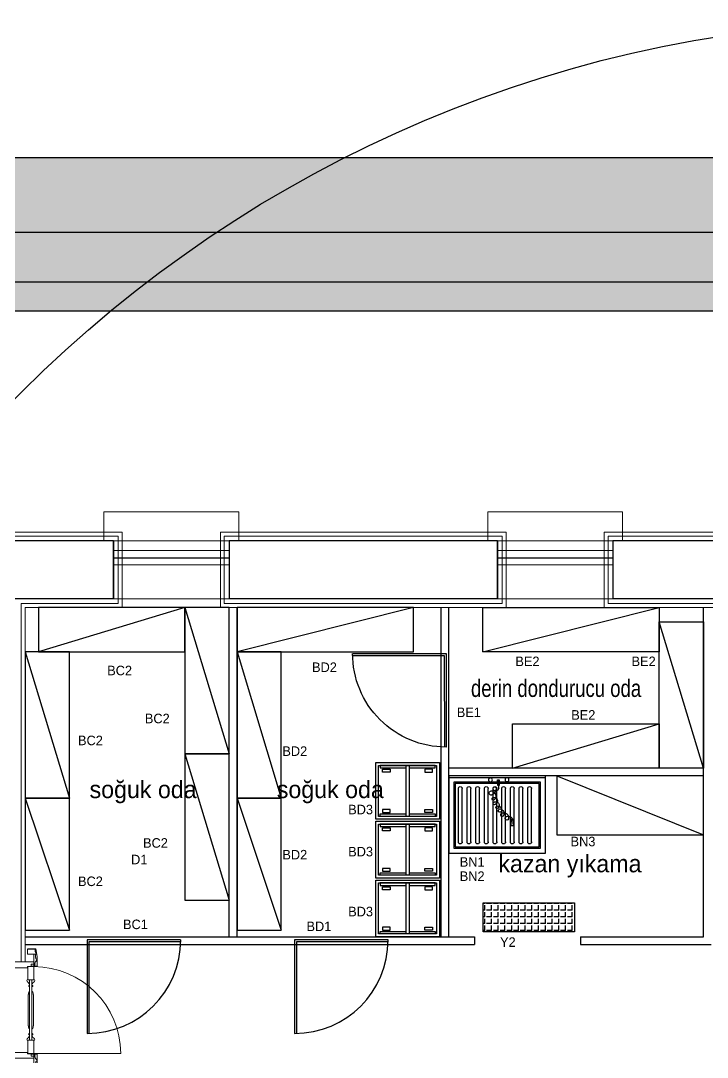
# Model space of a CAD drawing. Header units: millimetres. Extents: x 4346 to 24970, y -10214 to -5839.
# Drawn here: x 7959 to 8671, y -6915 to -5839 of the extents above; entities that cross this region are included whole.
import ezdxf

# ---------------------------------------------------------------- set-up
doc = ezdxf.new("R2010")
doc.units = ezdxf.units.MM
doc.layers.add('a_parke', color=35, linetype='Continuous', lineweight=0, transparency=0.2)
for name, color, linetype, lineweight in [('Duvar', 7, 'Continuous', 30), ('duvar mevcut', 55, 'Continuous', 30), ('QAPI_UST_KESIM', 1, 'Continuous', 5), ('WL - ALÇIPAN KAPLAMA', 30, 'Continuous', 15)]:
    doc.layers.add(name, color=color, linetype=linetype, lineweight=lineweight)
doc.layers.add('kapı ABD', color=55, linetype='Continuous')
doc.layers.add('S2000-002 Çizgi', color=1, linetype='Continuous')
doc.styles.add('TAKSİM', font='GOTHIC.TTF', dxfattribs={"height": 20})

# ---------------------------------------------------------------- blocks, each defined once
blk = doc.blocks.new('kapipervaz')
at = {"layer": 'QAPI_UST_KESIM'}
for p, q in [((76405.6, 185957.2), (76405.6, 185963.7)), ((76405.6, 185963.7), (76410.8, 185963.7)), ((76410.8, 185963.7), (76410.8, 185955.7)), ((76393.2, 185959.7), (76395.2, 185959.7)), ((76393.2, 185959.7), (76393.2, 185956.3)), ((76393.2, 185957.2), (76405.6, 185957.2)), ((76395.2, 185959.7), (76395.2, 185957.2)), ((76402.2, 185954.9), (76400.8, 185954.9)), ((76405.6, 185955.5), (76402.2, 185955.5)), ((76402.2, 185955.5), (76402.2, 185954.9)), ((76405.6, 185957.2), (76405.6, 185955.5)), ((76405.6, 185955.5), (76405.6, 185955.1)), ((76407, 185955.1), (76407.2, 185955.1))]:
    blk.add_line(p, q, dxfattribs=at)
for centre, radius, start, end in [((76393.3, 185956.3), 0.154, 164.5943, 245.8606), ((76393.7, 185953.6), 2.61, 60.471, 98.9376), ((76395.2, 185956), 0.275, 217.0222, 348.7051), ((76395.7, 185952.3), 3.62, 35.9499, 94.6026), ((76399.6, 185955.1), 1.15, 211.4655, 352.0444), ((76406.3, 185955.3), 0.766, 199.2135, 337.6241), ((76409, 185953), 2.73, 74.455, 132.3462), ((76410.3, 185955.8), 0.516, 194.6871, 347.1328)]:
    blk.add_arc(centre, radius, start, end, dxfattribs=at)
blk = doc.blocks.new('papuc1')
at = {"layer": 'QAPI_UST_KESIM'}
for p, q in [((76393.2, 185928.6), (76401.3, 185930.1)), ((76393.2, 185920), (76393.2, 185928.6)), ((76401.3, 185930.1), (76411.2, 185930.1)), ((76411.2, 185925.7), (76411.2, 185930.1))]:
    blk.add_line(p, q, dxfattribs=at)
blk = doc.blocks.new('k17')
at = {"layer": 'QAPI_UST_KESIM'}
for p, q in [((-6.1, 24.8), (-6.1, -31.4)), ((-1.8, 24.8), (0, 24.8)), ((0, 24.8), (0, -24.8)), ((89.6, 24.8), (87.8, 24.8)), ((87.8, 24.8), (87.8, -24.8)), ((93.9, 24.8), (93.9, -31.4)), ((-1.4, -24.8), (0, -24.8)), ((-1.2, -25.3), (-1.2, -31.4)), ((-1.2, -31.3), (-1.2, -25.3)), ((12.6, -25.3), (-1.2, -25.3)), ((12.6, -31.3), (-1.2, -31.3)), ((12.6, -28.3), (12.6, -25.3)), ((75.2, -27), (12.6, -27)), ((12.6, -28.2), (12.6, -31.3)), ((75.2, -29.5), (12.6, -29.5)), ((14.9, -25.1), (14.6, -25.1)), ((14.9, -31.4), (14.6, -31.4)), ((16.5, -27), (16.5, -26.4)), ((16.5, -29.5), (16.5, -30.1)), ((27.6, -25.8), (27.6, -25.5)), ((27.6, -25.5), (54.5, -25.5)), ((27.6, -30.7), (27.6, -31)), ((27.6, -31), (54.5, -31)), ((60.1, -25.5), (54.5, -25.5)), ((60.1, -31), (54.5, -31)), ((60.1, -25.8), (60.1, -25.5)), ((60.1, -30.7), (60.1, -31)), ((71.3, -27), (71.3, -26.4)), ((71.3, -29.5), (71.3, -30.1)), ((72.9, -25.1), (73.2, -25.1)), ((72.9, -31.4), (73.2, -31.4)), ((75.2, -25.3), (89, -25.3)), ((75.2, -28.3), (75.2, -25.3)), ((75.2, -28.2), (75.2, -31.3)), ((75.2, -31.3), (89, -31.3)), ((89.2, -24.8), (87.8, -24.8)), ((89, -25.3), (89, -31.4))]:
    blk.add_line(p, q, dxfattribs=at)
for points in [[(-1.8, -31.3), (-1.4, -31.3), (-1.4, -24.8)], [(-1.2, -31.4), (-1.2, -121.6)], [(89.2, -24.8), (89.2, -31.3), (89.6, -31.3)]]:
    blk.add_lwpolyline(points, dxfattribs=at)
for points in [[(18, -27), (18, -26.5), (18.3, -26.5, -1), (19.3, -26.5), (19.5, -26.5), (19.5, -27)], [(18, -29.5), (18, -30), (18.3, -30, 1), (19.3, -30), (19.5, -30), (19.5, -29.5)], [(68.3, -27.1), (68.3, -26.6), (68.5, -26.6, -1), (69.5, -26.6), (69.8, -26.6), (69.8, -27.1)], [(68.3, -29.5), (68.3, -30), (68.5, -30, 1), (69.5, -30), (69.8, -30), (69.8, -29.5)]]:
    blk.add_lwpolyline(points, format="xyb", dxfattribs=at)
for centre, radius, start, end in [((-1.2, -31.4), 90.2, 270, 0), ((-1.2, -31.4), 90.2, 270, 0), ((13.4, -25.3), 1.2, 5.6023, 180.4803), ((13.4, -31.3), 1.2, 179.5197, 354.3977), ((16.8, -24.5), 2, 199.6761, 263.2827), ((16.8, -32.1), 2, 96.7173, 160.3239), ((26.3, -27.8), 1.92, 94.5143, 156.6514), ((26.3, -28.8), 1.92, 203.3486, 265.4857), ((27.1, -38.9), 13.1, 87.45, 94.1021), ((27.1, -17.6), 13.1, 265.8979, 272.55), ((60.7, -38.9), 13.1, 85.8979, 92.55), ((60.7, -17.6), 13.1, 267.45, 274.1021), ((61.5, -27.8), 1.92, 23.3486, 85.4857), ((61.5, -28.8), 1.92, 274.5143, 336.6514), ((71, -24.5), 2, 276.7173, 340.3239), ((71, -32.1), 2, 19.6761, 83.2827), ((74.4, -25.3), 1.2, 359.5197, 174.3977), ((74.4, -31.3), 1.2, 185.6023, 0.4803)]:
    blk.add_arc(centre, radius, start, end, dxfattribs=at)
for name, p in [('papuc1', (-76413, -185901.8)), ('kapipervaz', (-76303.6, -185988.5))]:
    blk.add_blockref(name, p, dxfattribs=at)
at = {"layer": 'QAPI_UST_KESIM', "rotation": 180}
for name, p in [('kapipervaz', (76391.4, 185981.9)), ('papuc1', (76500.8, 185895.2))]:
    blk.add_blockref(name, p, dxfattribs=at)
at = {"layer": 'QAPI_UST_KESIM', "extrusion": (0, 0, -1), "zscale": -1}
for name, p in [('papuc1', (-76500.8, -185901.8)), ('kapipervaz', (-76391.4, -185988.5))]:
    blk.add_blockref(name, p, dxfattribs=at)
at = {"layer": 'QAPI_UST_KESIM', "extrusion": (0, 0, -1), "zscale": -1, "rotation": 180}
for name, p in [('kapipervaz', (76303.6, 185981.9)), ('papuc1', (76413, 185895.2))]:
    blk.add_blockref(name, p, dxfattribs=at)
blk = doc.blocks.new('rtys')
at = {"layer": 'kapı ABD', "color": 7}
for points in [[(98141.2, 44240.5), (98136.5, 44143.6)], [(98143.1, 44240.4), (98138.6, 44145.4), (98233.6, 44140.8)], [(98136.5, 44143.6), (98233.5, 44138.9)]]:
    blk.add_lwpolyline(points, dxfattribs=at)
blk.add_arc((98136.5, 44143.6), 97.1, 357.2494, 87.2494, dxfattribs=at)
blk = doc.blocks.new('A$C7A461B3E')
at = {"layer": 'S2000-002 Çizgi'}
for points in [[(0, 0), (59, 0), (59, 66), (0, 66)], [(3, 3), (56, 3), (56, 63), (3, 63)], [(7, 59), (7, 51), (10.1, 51), (10.1, 59)], [(52, 59), (52, 51), (48.9, 51), (48.9, 59)], [(3, 31.5), (56, 31.5), (56, 34.5), (3, 34.5)], [(7, 7), (7, 15), (10.1, 15), (10.1, 7)], [(52, 7), (52, 15), (48.9, 15), (48.9, 7)]]:
    blk.add_lwpolyline(points, close=True, dxfattribs=at)
for points in [[(5.6, 31.5), (5.6, 4.4), (3, 4.4), (3, 61.4), (5.6, 61.4), (5.6, 34.5)], [(53.4, 31.5), (53.4, 4.4), (56, 4.4), (56, 61.4), (53.4, 61.4), (53.4, 34.5)]]:
    blk.add_lwpolyline(points, dxfattribs=at)
blk = doc.blocks.new('A$C7BE05278')
at = {"layer": 'S2000-002 Çizgi'}
h = blk.add_hatch(color=256, dxfattribs=at)
h.paths.add_polyline_path([(4.7, 9.9, -0.025454), (4.8, 10.4, 0.278063), (0.8, 7.5), (1.2, 7.3, -0.265675)])
h.paths.add_polyline_path([(5.4, 10.4, 0.028094), (4.8, 10.4, 0.025454), (4.7, 9.9, -0.030609), (5.2, 9.9, -0.027259)])
h.paths.add_polyline_path([(5.4, 10.4, 0.027259), (5.2, 9.9, -0.171751), (7.9, 9), (7.9, 9), (7.9, 9, -1.347305), (5.2, 7.1, -0.147228), (5.2, 9.9, 0.030609), (4.7, 9.9, 0.138731), (4.7, 7, 1.347306), (8.2, 9.4, 0.162476)])
h.paths.add_polyline_path([(12.5, 12.7), (12.7, 13.1, 0.483116), (4.8, 10.4, -0.028094), (5.4, 10.4, -0.470681)])
for p, q in [((14.4, 47.6), (14.3, 41.7)), ((14.4, 47.6), (14.3, 41.7)), ((16, 47.6), (14.4, 47.6)), ((16, 47.6), (14.4, 47.6)), ((15.1, 47.6), (15, 38.9)), ((15.9, 41.7), (16, 47.6)), ((15.9, 41.7), (16, 47.6)), ((14.3, 41.7), (15.9, 41.7)), ((14.3, 41.7), (15.9, 41.7)), ((0.5, 7.3), (0, 0)), ((0.5, 7.3), (0, 0)), ((0, 0), (1.9, 0)), ((1.5, 7.3), (0.5, 7.3)), ((1.5, 7.3), (0.5, 7.3)), ((1.9, 0), (1.5, 7.3)), ((1.9, 0), (1.5, 7.3))]:
    blk.add_line(p, q, dxfattribs=at)
for centre in [(6.3, 47.8), (23.5, 47.6)]:
    blk.add_circle(centre, 1.99, dxfattribs=at)
for centre, radius, start, end in [((17.8, 38.9), 2.86, 179.43, 359.43), ((19.1, 38.9), 1.6, 359.43, 179.43), ((25.1, 38.8), 7.64, 179.43, 242.0346), ((23.5, 30.9), 5.53, 105.7663, 225.7833), ((22.6, 34), 2.23, 242.0346, 105.7663), ((18.1, 21.1), 3.83, 52.4089, 229.1112), ((20, 25.6), 3.8, 74.9498, 261.6763), ((19.6, 23.1), 1.26, 261.6763, 52.4089), ((20.6, 27.9), 1.41, 225.7833, 74.9498), ((9.4, 8.6), 4.83, 57.0103, 197.5795), ((14.4, 12.6), 4.98, 103.1199, 200.7743), ((11.2, 11.3), 1.54, 200.7743, 57.0103), ((15.6, 16.7), 3.77, 86.0156, 220.6772), ((13.7, 15.7), 1.76, 236.8088, 103.1199), ((16.5, 19.2), 1.37, 229.1112, 116.3243), ((4.8, 5.6), 4.31, 51.245, 156.7533), ((6.4, 7.6), 1.7, 197.5795, 51.245)]:
    blk.add_arc(centre, radius, start, end, dxfattribs=at)
blk.add_solid([(15.9, 41.7), (14.3, 41.7), (16, 47.6), (14.4, 47.6)], dxfattribs=at)
blk = doc.blocks.new('A$C19462346')
at = {"layer": 'S2000-002 Çizgi'}
for p, q in [((14.3, 11.5), (14.3, 67)), ((18.3, 11.5), (18.3, 67)), ((23.3, 11.5), (23.3, 67)), ((27.3, 11.5), (27.3, 67)), ((32.3, 11.5), (32.3, 67)), ((36.3, 11.5), (36.3, 67)), ((41.3, 11.5), (41.3, 67)), ((45.3, 11.5), (45.3, 67)), ((50.3, 11.5), (50.3, 67)), ((54.3, 11.5), (54.3, 67)), ((59.3, 11.5), (59.3, 67)), ((63.3, 11.5), (63.3, 67)), ((68.3, 11.5), (68.3, 67)), ((72.3, 11.5), (72.3, 67)), ((77.3, 11.5), (77.3, 67)), ((81.3, 11.5), (81.3, 67)), ((86.3, 11.5), (86.3, 67)), ((90.3, 11.5), (90.3, 67))]:
    blk.add_line(p, q, dxfattribs=at)
for points in [[(0, 80), (100, 80), (100, 0), (0, 0)], [(0, 80), (100, 80), (100, 78.5), (0, 78.5)], [(5, 73.5), (95, 73.5), (95, 5), (5, 5)], [(6.5, 72), (93.5, 72), (93.5, 6.5), (6.5, 6.5)]]:
    blk.add_lwpolyline(points, close=True, dxfattribs=at)
for centre, start, end in [((16.3, 67), 0, 180), ((25.3, 67), 0, 180), ((34.3, 67), 0, 180), ((43.3, 67), 0, 180), ((52.3, 67), 0, 180), ((61.3, 67), 0, 180), ((70.3, 67), 0, 180), ((79.3, 67), 0, 180), ((88.3, 67), 0, 180), ((16.3, 11.5), 180, 0), ((25.3, 11.5), 180, 0), ((34.3, 11.5), 180, 0), ((43.3, 11.5), 180, 0), ((52.3, 11.5), 180, 0), ((61.3, 11.5), 180, 0), ((70.3, 11.5), 180, 0), ((79.3, 11.5), 180, 0), ((88.3, 11.5), 180, 0)]:
    blk.add_arc(centre, 2, start, end, dxfattribs=at)
blk.add_blockref('A$C7BE05278', (33.5, 28.3), dxfattribs=at)

msp = doc.modelspace()

# ---------------------------------------------------------------- hatches: boundary and pattern name
at = {"layer": 'Duvar'}
h = msp.add_hatch(color=256, dxfattribs=at)
h.dxf.hatch_style = 1
h.paths.add_polyline_path([(4423.2, -10136.8), (10254.2, -10136.8), (10254.2, -6058.9), (4423.2, -6058.9)], flags=16)
h.paths.add_polyline_path([(4345.7, -10214.3), (10331.8, -10214.3), (10331.8, -5981.3), (4345.7, -5981.3)])
at = {"layer": 'Duvar', "true_color": 0x636466}
h = msp.add_hatch(color=251, dxfattribs=at)
h.dxf.hatch_style = 1
h.paths.add_polyline_path([(4475, -10085.1), (10202.5, -10085.1), (10202.5, -6110.6), (4475, -6110.6)], flags=16)
h.paths.add_polyline_path([(4423.2, -10136.8), (10254.2, -10136.8), (10254.2, -6058.9), (4423.2, -6058.9)])
at = {"layer": 'Duvar'}
h = msp.add_hatch(color=256, dxfattribs=at)
h.dxf.hatch_style = 1
h.paths.add_polyline_path([(4505.1, -10054.9), (10172.4, -10054.9), (10172.4, -6140.7), (4505.1, -6140.7)], flags=16)
h.paths.add_polyline_path([(4475, -10085.1), (10202.5, -10085.1), (10202.5, -6110.6), (4475, -6110.6)])
at = {"layer": 'S2000-002 Çizgi'}
h = msp.add_hatch(dxfattribs=at)
h.set_pattern_fill('ANGLE', color=256, angle=90)
h.set_pattern_definition([(90, (-395.582, -203.408), (-6.985, 4e-15), [5.08, -1.905]), (180, (-395.582, -203.408), (-4e-15, -6.985), [5.08, -1.905])])
h.paths.add_polyline_path([(8438.6, -6784.7), (8438.6, -6754.7), (8533.6, -6754.7), (8533.6, -6784.7)])

# ---------------------------------------------------------------- linework, layer by layer
at = {"lineweight": 5}
for p, q in [((8045.1, -6379), (8045.1, -6349)), ((8185.1, -6349), (8045.1, -6349)), ((8185.1, -6379), (8185.1, -6349)), ((8443.5, -6379), (8443.5, -6349)), ((8583.5, -6349), (8443.5, -6349)), ((8583.5, -6379), (8583.5, -6349))]:
    msp.add_line(p, q, dxfattribs=at)
at = {"color": 5, "lineweight": 0}
for p, q in [((8055.1, -6379), (8175.1, -6379)), ((8453.5, -6379), (8573.5, -6379)), ((8055.1, -6389), (8175.1, -6389)), ((8453.5, -6389), (8573.5, -6389)), ((8055.1, -6404), (8175.1, -6404)), ((8453.5, -6404), (8573.5, -6404)), ((8055.1, -6439), (8175.1, -6439)), ((8453.5, -6439), (8573.5, -6439))]:
    msp.add_line(p, q, dxfattribs=at)
at = {"color": 5, "lineweight": 30}
for p, q in [((8055.1, -6396.5), (8175.1, -6396.5)), ((8453.5, -6396.5), (8573.5, -6396.5))]:
    msp.add_line(p, q, dxfattribs=at)
for points in [[(8055.1, -6379), (8055.1, -6439)], [(8175.1, -6379), (8175.1, -6439)], [(8453.5, -6379), (8453.5, -6439)], [(8573.5, -6379), (8573.5, -6439)]]:
    msp.add_lwpolyline(points, dxfattribs=at)
at = {"layer": 'Duvar'}
for points in [[(4345.7, -10214.3), (10331.8, -10214.3), (10331.8, -5981.3), (4345.7, -5981.3)], [(4423.2, -10136.8), (10254.2, -10136.8), (10254.2, -6058.9), (4423.2, -6058.9)], [(4475, -10085.1), (10202.5, -10085.1), (10202.5, -6110.6), (4475, -6110.6)], [(4505.1, -10054.9), (10172.4, -10054.9), (10172.4, -6140.7), (4505.1, -6140.7)]]:
    msp.add_lwpolyline(points, close=True, dxfattribs=at)
msp.add_circle((8890.3, -7155.2), 1316.1, dxfattribs=at)
at = {"layer": 'duvar mevcut'}
for p, q in [((8055.1, -6439), (8055.1, -6379)), ((8175.1, -6379), (8175.1, -6439)), ((8453.5, -6439), (8453.5, -6379)), ((8573.5, -6379), (8573.5, -6439))]:
    msp.add_line(p, q, dxfattribs=at)
at = {"layer": 'duvar mevcut', "lineweight": 30}
for points in [[(8055.1, -6379), (7911.3, -6379)], [(8453.5, -6379), (8175.1, -6379)], [(8774.1, -6379), (8573.5, -6379)], [(8055.1, -6439), (7911.3, -6439)], [(8453.5, -6439), (8175.1, -6439)], [(8774.1, -6439), (8573.5, -6439)]]:
    msp.add_lwpolyline(points, dxfattribs=at)
at = {"layer": 'S2000-002 Çizgi'}
for p, q in [((8129.3, -6448), (7977.3, -6494)), ((8129.3, -6448), (8175.3, -6600)), ((8175.3, -6790), (8175.3, -6448)), ((8183.3, -6790), (8183.3, -6448)), ((8366.3, -6448), (8183.3, -6494)), ((8395.3, -6790), (8395.3, -6448)), ((8403.3, -6790), (8403.3, -6448)), ((8438.3, -6494), (8621.3, -6448)), ((8667.3, -6790), (8667.3, -6448)), ((8667.3, -6615), (8621.3, -6463)), ((7963.3, -6494), (8009.3, -6646)), ((8183.3, -6494), (8229.3, -6646)), ((8469.3, -6615), (8621.3, -6569)), ((8129.3, -6600), (8175.3, -6752)), ((8667.3, -6615), (8403.3, -6615)), ((8667.3, -6623), (8403.3, -6623)), ((8515.3, -6623), (8667.3, -6684)), ((7963.3, -6646), (8009.3, -6783)), ((8183.3, -6646), (8229.3, -6783)), ((7963.3, -6790), (8429.9, -6790)), ((7963.3, -6798), (8429.9, -6798)), ((8429.9, -6790), (8429.9, -6798)), ((8539.9, -6790), (8539.9, -6798)), ((8539.9, -6790), (8667.3, -6790)), ((8539.9, -6798), (8675.3, -6798))]:
    msp.add_line(p, q, dxfattribs=at)
for points in [[(7977.3, -6494), (8129.3, -6494), (8129.3, -6448), (7977.3, -6448)], [(8129.3, -6448), (8129.3, -6600), (8175.3, -6600), (8175.3, -6448)], [(8183.3, -6494), (8366.3, -6494), (8366.3, -6448), (8183.3, -6448)], [(8438.3, -6448), (8621.3, -6448), (8621.3, -6494), (8438.3, -6494)], [(8621.3, -6615), (8621.3, -6463), (8667.3, -6463), (8667.3, -6615)], [(7963.3, -6494), (7963.3, -6646), (8009.3, -6646), (8009.3, -6494)], [(8183.3, -6494), (8183.3, -6646), (8229.3, -6646), (8229.3, -6494)], [(8469.3, -6569), (8621.3, -6569), (8621.3, -6615), (8469.3, -6615)], [(8129.3, -6600), (8129.3, -6752), (8175.3, -6752), (8175.3, -6600)], [(8667.3, -6623), (8515.3, -6623), (8515.3, -6684), (8667.3, -6684)], [(7963.3, -6646), (7963.3, -6783), (8009.3, -6783), (8009.3, -6646)], [(8183.3, -6646), (8183.3, -6783), (8229.3, -6783), (8229.3, -6646)], [(8533.6, -6754.7), (8533.6, -6784.7), (8438.6, -6784.7), (8438.6, -6754.7)]]:
    msp.add_lwpolyline(points, close=True, dxfattribs=at)
at = {"layer": 'WL - ALÇIPAN KAPLAMA'}
for points in [[(7473.3, -6747), (7563.8, -6747), (7658.8, -6747), (7920.8, -6747), (7925.3, -6747), (7925.3, -6448), (7902.3, -6448), (7902.3, -6370), (8064.1, -6370), (8064.1, -6448), (7963.3, -6448), (7963.3, -6816)], [(7473.3, -6751), (7563.8, -6751), (7658.8, -6751), (7920.8, -6751), (7929.3, -6751), (7929.3, -6444), (7906.3, -6444), (7906.3, -6374), (8060.1, -6374), (8060.1, -6444), (7959.3, -6444), (7959.3, -6816)]]:
    msp.add_lwpolyline(points, dxfattribs=at)
for points in [[(8462.5, -6448), (8166.1, -6448), (8166.1, -6370), (8462.5, -6370)], [(8458.5, -6444), (8170.1, -6444), (8170.1, -6374), (8458.5, -6374)], [(8783.1, -6448), (8564.5, -6448), (8564.5, -6370), (8783.1, -6370)], [(8779.1, -6444), (8568.5, -6444), (8568.5, -6374), (8779.1, -6374)]]:
    msp.add_lwpolyline(points, close=True, dxfattribs=at)

# ---------------------------------------------------------------- block references
at = {"xscale": -1, "rotation": 87.23609570138238}
msp.add_blockref('rtys', (57224.8, 89397.8), dxfattribs=at)
at = {"rotation": 272.7639042986177}
for p in [(-40796.7, 89100.5), (-40581.4, 89100.5)]:
    msp.add_blockref('rtys', p, dxfattribs=at)
at = {"layer": 'a_parke', "rotation": 90}
msp.add_blockref('k17', (7941, -6909.9), dxfattribs=at)
at = {"layer": 'S2000-002 Çizgi', "xscale": -1, "rotation": 90}
for p in [(8393.3, -6609), (8393.3, -6670), (8393.3, -6731)]:
    msp.add_blockref('A$C7A461B3E', p, dxfattribs=at)
at = {"layer": 'S2000-002 Çizgi', "xscale": -1}
msp.add_blockref('A$C19462346', (8503.3, -6703), dxfattribs=at)

# ---------------------------------------------------------------- texts
at = {"style": 'TAKSİM'}
for s, height, p in [('BC2', 9.9, (8048.6, -6518.5)), ('BD2', 9.9, (8261.2, -6515.1)), ('BE2', 9.9, (8472.2, -6509)), ('BE2', 9.9, (8592.8, -6509)), ('BE1', 9.9, (8411.4, -6561.9)), ('BC2', 9.9, (8087.7, -6568.3)), ('BE2', 9.9, (8530.2, -6564.6)), ('BC2', 9.9, (8018.3, -6591.1)), ('BD2', 9.9, (8230.4, -6602.2)), ('soğuk oda', 18, (8030.3, -6646)), ('soğuk oda', 18, (8224.6, -6646)), ('BD3', 9.9, (8298.7, -6662.8)), ('BC2', 9.9, (8085.8, -6697.5)), ('BN3', 9.9, (8529.5, -6696)), ('BD2', 9.9, (8230.4, -6709.7)), ('BD3', 9.9, (8298.7, -6706.5)), ('D1', 9.9, (8073.4, -6714.7, 0)), ('BN1', 9.9, (8414.5, -6717.2)), ('kazan yıkama', 18, (8454.6, -6723)), ('BN2', 9.9, (8414.5, -6732)), ('BC2', 9.9, (8018.3, -6737.3)), ('BD3', 9.9, (8298.7, -6768.7)), ('BC1', 9.9, (8065, -6782)), ('BD1', 9.9, (8255.4, -6784.1)), ('Y2', 9.9, (8456.3, -6800.4))]:
    msp.add_text(s, height=height, dxfattribs=at).set_placement(p)
at = {"style": 'TAKSİM', "width": 0.8}
msp.add_text('derin dondurucu oda', height=18, dxfattribs=at).set_placement((8426.1, -6541))

doc.saveas('drawing.dxf')
